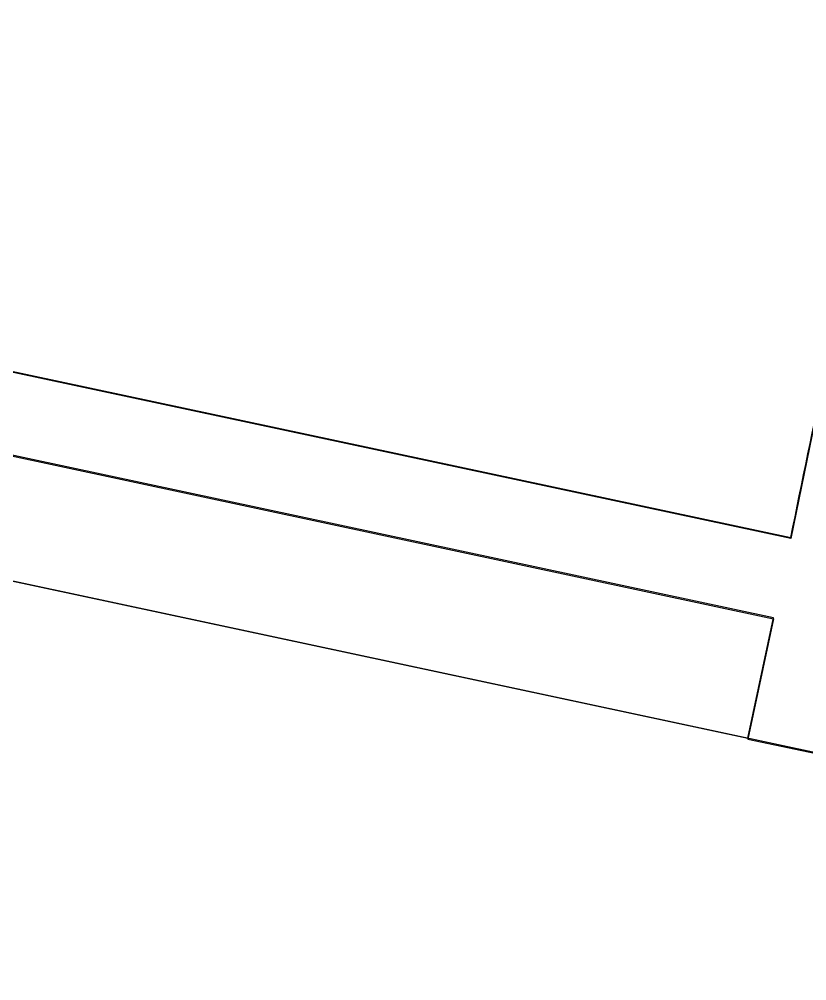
# Model space of a CAD drawing. Header units: millimetres. Extents: x 547073 to 557369, y 9424164 to 9429566.
# Drawn here: x 548973.59 to 548996.64, y 9428029.46 to 9428057.59 of the extents above; entities that cross this region are included whole.
import ezdxf

# ---------------------------------------------------------------- set-up
doc = ezdxf.new("R2010")
doc.units = ezdxf.units.MM
doc.layers.add('--- HATCH VEREDAS', color=7, linetype='Continuous', lineweight=25, true_color=0xb4b4b4)
doc.layers.add('--- VIAS', color=9, linetype='Continuous')
doc.layers.add('trazado vias 2', color=9, linetype='Continuous')
doc.layers.add('polilinea lote', color=201, linetype='Continuous', lineweight=25)
doc.layers.add('trazado manzanas', color=6, linetype='Continuous', lineweight=25)

msp = doc.modelspace()

# ---------------------------------------------------------------- linework, layer by layer
at = {"layer": '--- HATCH VEREDAS', "lineweight": 15, "elevation": 35.757}
msp.add_lwpolyline([(549091.643, 9428304.111, 0.054918), (549014.695, 9428117.57, 0.017343), (548998.227, 9428052.208, 0.002571), (548996.173, 9428042.425), (548943.925, 9428053.579, 0.267949), (548952.836, 9428045.542), (548953.539, 9428045.392), (548954.29, 9428048.912), (548995.672, 9428040.078), (548994.92, 9428036.558), (548998.373, 9428035.821, 0.417618), (549001.94, 9428038.162, -0.000768), (549002.53, 9428041.068), (548997.933, 9428042.05, -0.002575), (548999.987, 9428051.829, -0.017343), (549016.424, 9428117.07, -0.054918), (549093.221, 9428303.246, -0.002446)], format="xyb", dxfattribs=at)
at = {"layer": '--- HATCH VEREDAS', "lineweight": 15}
for points in [[(549091.643, 9428304.111, 0.054918), (549014.695, 9428117.57, 0.017343), (548998.227, 9428052.208, 0.002571), (548996.173, 9428042.425), (548943.925, 9428053.579, 0.267949), (548952.836, 9428045.542), (548953.539, 9428045.392), (548954.29, 9428048.912), (548995.672, 9428040.078), (548994.92, 9428036.558), (548998.373, 9428035.821, 0.417618), (549001.94, 9428038.162, -0.000768), (549002.53, 9428041.068), (548997.933, 9428042.05, -0.002575), (548999.987, 9428051.829, -0.017343), (549016.424, 9428117.07, -0.054918), (549093.221, 9428303.246, -0.002446)], [(549038.15, 9428187.933, 0.020133), (549014.695, 9428117.57, 0.017343), (548998.227, 9428052.208, 0.002571), (548996.173, 9428042.425), (548943.925, 9428053.579, 0.267949), (548952.836, 9428045.542), (548953.539, 9428045.392), (548954.29, 9428048.912), (548995.672, 9428040.078), (548994.92, 9428036.558), (548998.373, 9428035.821, 0.417618), (549001.94, 9428038.162, -0.000768), (549002.53, 9428041.068), (548997.933, 9428042.05, -0.002575), (548999.987, 9428051.829, -0.017343), (549016.424, 9428117.07, -0.01954), (549039.064, 9428185.255, -0.01954)]]:
    msp.add_lwpolyline(points, format="xyb", dxfattribs=at)
at = {"layer": '--- VIAS'}
msp.add_lwpolyline([(549043.712, 9428184.262, 0.019733), (549020.939, 9428115.764, 0.017343), (549004.582, 9428050.84, 0.003353), (549001.94, 9428038.162, -0.417618), (548998.373, 9428035.821), (548952.836, 9428045.542, -0.413567), (548943.6, 9428059.757, -0.001003), (548944.46, 9428063.788, -0.017343), (548961.859, 9428132.848, -0.051922), (549037.858, 9428320.257)], format="xyb", dxfattribs=at)
at = {"elevation": 71.514}
msp.add_lwpolyline([(549091.643, 9428304.111, -0.002446), (549095.396, 9428310.896, 0.001447), (549097.184, 9428314.118, -0.026714), (549063.941, 9428315.974, 0.054154), (548985.876, 9428125.904, 0.017343), (548968.9, 9428058.525, 0.002508), (548966.833, 9428048.689), (548996.173, 9428042.426, -0.002571), (548998.228, 9428052.209, -0.017154), (549014.492, 9428116.868, -0.055118), (549091.643, 9428304.111, -0.002446)], format="xyb", close=True, dxfattribs=at)
at = {"layer": 'polilinea lote', "elevation": 35.757}
msp.add_lwpolyline([(549001.953, 9428068.8), (548972.609, 9428075.065, 0.00423), (548968.9, 9428058.524, 0.002508), (548966.833, 9428048.689), (548996.173, 9428042.426, -0.002571), (548998.227, 9428052.208, -0.004374)], format="xyb", close=True, dxfattribs=at)
at = {"layer": 'trazado manzanas'}
for points in [[(549037.284, 9428185.609, 0.039367), (548996.173, 9428042.4), (548966.506, 9428048.733), (548943.925, 9428053.553, 0.284062), (548953.543, 9428045.387), (548954.29, 9428048.887), (548963.237, 9428046.977, -0.023057), (548959.66, 9428028.109), (548950.283, 9428030.111), (548951.034, 9428033.632, 0.267949), (548939.618, 9428029.934), (548959.092, 9428025.776, -0.055872), (548942.886, 9427982.282, 0.086394), (548927.913, 9427932.241)], [(548985.002, 9427733.241, -0.044948), (548980.079, 9427907.214, -0.028894), (548993.414, 9428018.449), (548998.013, 9428017.468, -0.000801), (548998.562, 9428020.511, 0.405396), (548996.237, 9428023.982), (548993.003, 9428024.672), (548992.251, 9428021.152), (548962.594, 9428027.483, 0.022729), (548966.178, 9428046.349), (548995.672, 9428040.053), (548994.92, 9428036.532), (548998.373, 9428035.795, 0.417618), (549001.94, 9428038.137, -0.000768), (549002.53, 9428041.043), (548997.933, 9428042.024, -0.002575), (548999.987, 9428051.803, -0.017154), (549016.221, 9428116.343, -0.019745), (549039.073, 9428185.253, -0.019745)], [(549043.712, 9428184.262, 0.019733), (549020.939, 9428115.764, 0.017343), (549004.582, 9428050.84, 0.003353), (549001.94, 9428038.162, -0.417618), (548998.373, 9428035.821), (548965.636, 9428042.809)]]:
    msp.add_lwpolyline(points, format="xyb", dxfattribs=at)
msp.add_lwpolyline([(548962.297, 9428025.117), (548937.836, 9428030.34, 0.072138), (548927.551, 9427735.722), (548985.144, 9427717.833, -0.000003), (548983.176, 9427733.359, -0.043029), (548977.87, 9427900.257, -0.0039), (548978.811, 9427915.394, -0.026834), (548991.652, 9428018.85)], format="xyb", close=True, dxfattribs=at)
at = {"layer": 'trazado vias 2', "elevation": 35.757}
msp.add_lwpolyline([(548954.29, 9428048.913), (548953.539, 9428045.392), (548994.92, 9428036.558), (548995.672, 9428040.079)], close=True, dxfattribs=at)

doc.saveas('drawing.dxf')
